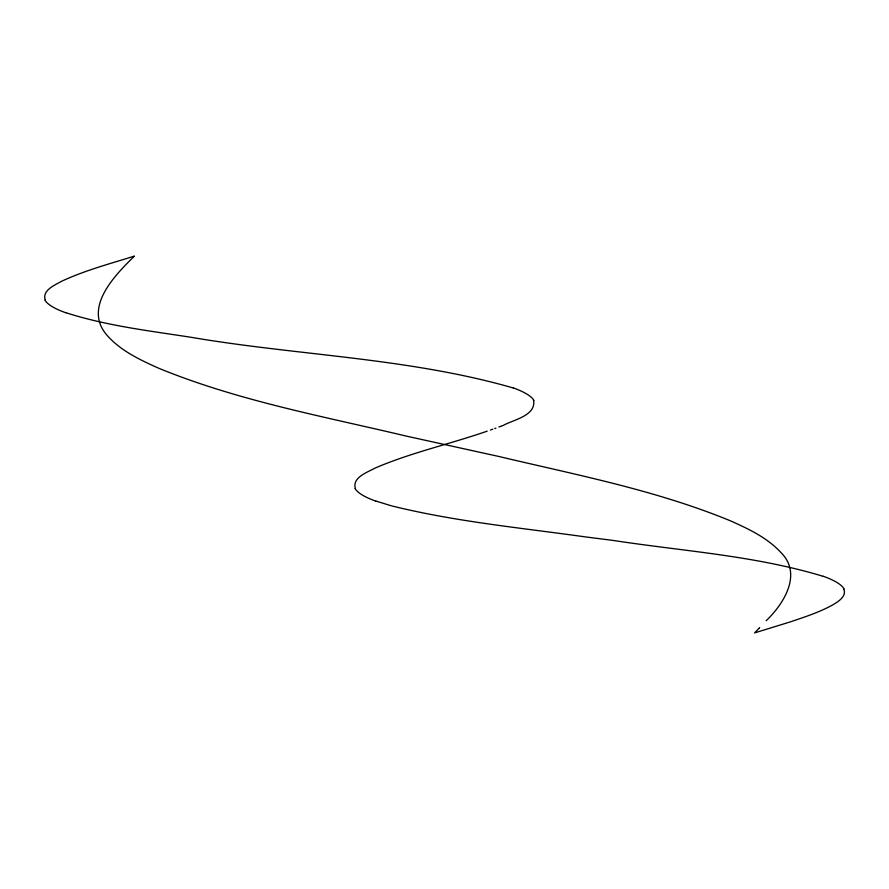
<?xml version="1.0" encoding="UTF-8"?>
<svg xmlns="http://www.w3.org/2000/svg" width="889" height="889" viewBox="0 0 889 889"><rect width="100%" height="100%" fill="white"/><g stroke="black" fill="none" stroke-linecap="round" stroke-linejoin="round"><path stroke-width="1.33" d="M766.174 620.711C783.576 604.109 802.445 574.383 781.353 552.991C767.64 537.889 748.705 528.977 730.38 520.798C656.149 490.228 576.705 474.97 498.929 456.49L407.229 436.31C323.807 416.463 238.319 400.906 158.62 368.202C140.018 359.878 120.682 350.833 106.991 335.242C82.755 307.505 115.037 275.179 134.406 256.099C109.869 263.822 84.755 270.4 61.397 281.38C54.74 285.158 41.783 290.414 45.283 300.16M759.695 627.601L758.928 628.39M758.806 628.523L754.594 632.901L788.032 622.589M503.285 425.364C513.531 419.708 536.056 415.752 533.622 400.45M502.574 425.631L501.496 426.042M500.774 426.32L498.929 427.009M495.918 428.109L494.762 428.52M492.028 429.487L492.806 429.209M490.428 430.043L491.228 429.765M487.194 431.154C450.001 444.089 411.174 452.523 374.925 468.147C367.413 472.37 351.977 477.371 355.378 488.55M792.299 621.211C806.134 616.533 820.147 611.921 832.949 604.776C838.249 601.609 847.061 596.219 843.717 588.84M791.454 621.489L788.899 622.311M392.049 505.974C455.246 521.621 520.332 527.777 584.662 536.8L613.554 540.49C683.408 551.213 755.083 555.636 823.036 576.283M391.149 505.741L376.058 501.118M512.942 387.882C408.529 357.867 298.282 355.556 191.646 337.387C149.508 330.819 106.702 325.874 65.964 312.717M823.203 576.239A52.095 14.268 9.4 0 1 843.994 588.874M375.891 501.152A52.095 14.268 9.4 0 1 355.1 488.528M513.109 387.848A52.095 14.268 9.4 0 1 533.9 400.472M65.797 312.761A52.095 14.268 9.4 0 1 45.006 300.126"/></g></svg>
